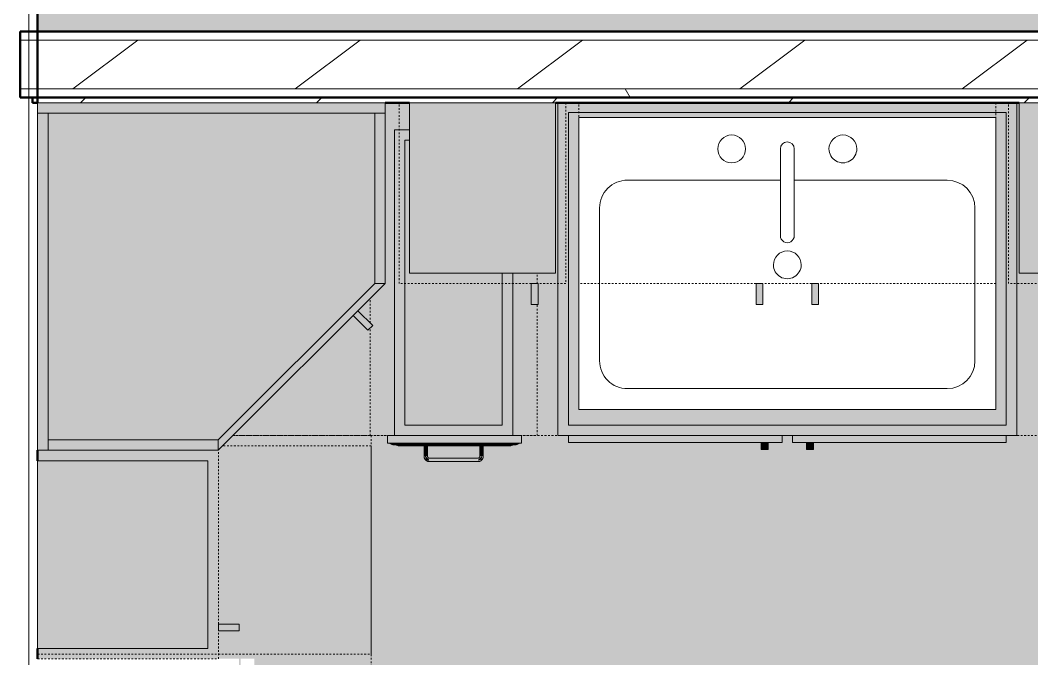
# Model space of a CAD drawing. Header units: inches. Extents: x -4218 to -1814, y 9706 to 12426.
# Drawn here: x -2914.6 to -2841.8, y 11406.9 to 11452.8 of the extents above; entities that cross this region are included whole.
import ezdxf

# ---------------------------------------------------------------- set-up
doc = ezdxf.new("R2010")
doc.units = ezdxf.units.IN
doc.header["$MEASUREMENT"] = 0
doc.linetypes.add('Dash', pattern=[0.25, 0.125, -0.125])
for name, color, linetype, lineweight in [('0-1', 7, 'Continuous', 5), ('0-2', 10, 'Continuous', 13), ('A-AREA-PATT-3', 7, 'Continuous', 9), ('A-WALL', 113, 'Continuous', 13), ('A-WALL-2', 250, 'Continuous', 50), ('A-WALL-3', 10, 'Continuous', 13), ('A-WALL-PATT-1', 7, 'Continuous', 9), ('A-WALL-PATT-2', 55, 'Continuous', 9), ('A-WALL-PATT-6', 111, 'Continuous', 9), ('I-WALL-3', 2, 'Continuous', 50), ('P-SANR-FIXT-2', 7, 'Continuous', 9), ('Q-CASE', 31, 'Continuous', 9), ('Q-CASE-1', 9, 'Continuous', 9), ('Q-CASE-3', 7, 'Continuous', 9), ('Q-CASE-4', 7, 'Dash', 9), ('Q-CASE-HDLN-1', 7, 'Dash', 9), ('Q-CASE-HDLN-2', 31, 'Continuous', 9)]:
    doc.layers.add(name, color=color, linetype=linetype, lineweight=lineweight)
pattern_1 = [(0, (0, 0), (30.72, 7.68), [1.267, -21.773, 1.267, -21.773, -122.88]), (0, (0, 0), (30.72, 7.68), [-46.08, 1.267, -44.813, 1.267, -21.773, -53.76]), (0, (0, 0), (30.72, 7.68), [-115.2, 1.267, -14.093, 1.267, -37.133]), (120, (11.52, 3.84), (-22.011075, 22.7643004), [1.267, -21.773, 1.267, -21.773, -122.88]), (120, (11.52, 3.84), (-22.011075, 22.7643004), [-46.08, 1.267, -44.813, 1.267, -21.773, -53.76]), (120, (11.52, 3.84), (-22.011075, 22.7643004), [-115.2, 1.267, -14.093, 1.267, -37.133]), (240, (15.36, 19.2), (-8.708925, -30.4443004), [1.267, -21.773, 1.267, -21.773, -122.88]), (240, (15.36, 19.2), (-8.708925, -30.4443004), [-46.08, 1.267, -44.813, 1.267, -21.773, -53.76]), (240, (15.36, 19.2), (-8.708925, -30.4443004), [-115.2, 1.267, -14.093, 1.267, -37.133])]

# ---------------------------------------------------------------- blocks, each defined once
blk = doc.blocks.new('OD_CW_Countertop - OD_CW_Countertop-2380480-FLOOR PLAN - 2ND FLOOR')
at = {"layer": 'Q-CASE-HDLN-1'}
blk.add_line((0.738, 0), (99.775, 0), dxfattribs=at)
blk = doc.blocks.new('Sink Kitchen-Single - 30_ x 21_-1372827-FLOOR PLAN - 2ND FLOOR')
at = {"layer": 'P-SANR-FIXT-2'}
for p, q in [((-14.382, 10.408), (15.618, 10.408)), ((-14.382, -10.592), (-14.382, 10.408)), ((15.618, 10.408), (15.618, -10.592)), ((-10.882, 8.908), (12.118, 8.908)), ((-12.882, -4.092), (-12.882, 6.908)), ((14.118, 6.908), (14.118, -4.092)), ((0.118, -8.342), (0.118, -2.092)), ((1.118, -8.342), (1.118, -2.092)), ((0.118, -6.092), (-10.882, -6.092)), ((12.118, -6.092), (1.118, -6.092)), ((15.618, -10.592), (-14.382, -10.592))]:
    blk.add_line(p, q, dxfattribs=at)
for centre, radius, start, end in [((-10.882, 6.908), 2, 90, 180), ((12.118, 6.908), 2, 360, 90), ((0.618, 0), 1, 360, 180), ((0.618, 0), 1, 180, 0), ((0.618, -2.092), 0.5, 360, 180), ((-10.882, -4.092), 2, 180, 270), ((12.118, -4.092), 2, 270, 0), ((-3.382, -8.342), 1, 360, 180), ((4.618, -8.342), 1, 0, 180), ((-3.382, -8.342), 1, 180, 0), ((0.618, -8.342), 0.5, 180, 0), ((4.618, -8.342), 1, 180, 0)]:
    blk.add_arc(centre, radius, start, end, dxfattribs=at)
blk = doc.blocks.new('OD_CW_Countertop - OD_CW_Countertop-2380507-FLOOR PLAN - 2ND FLOOR')
at = {"layer": 'Q-CASE-HDLN-1'}
for p, q in [((0.738, -9.938), (0.738, 0)), ((0.738, 0), (130.706, 0))]:
    blk.add_line(p, q, dxfattribs=at)
blk = doc.blocks.new('Base Cabinet-Single Door - 15_-2378251-FLOOR PLAN - 2ND FLOOR')
at = {"layer": 'Q-CASE-4'}
for p, q in [((-6.762, 24), (-6.762, 13.333)), ((8.238, 24), (-6.762, 24)), ((8.238, 0), (8.238, 24))]:
    blk.add_line(p, q, dxfattribs=at)
blk = doc.blocks.new('Base_Unit_4_drawer_12137 - 12_-V66-FLOOR PLAN - 2ND FLOOR')
at = {"layer": 'Q-CASE'}
for points in [[(-1.325, 25.5), (-1.383, 25.5), (-1.351, 24.75), (-1.142, 24.75), (-1.174, 25.5), (-1.295, 25.5)], [(-1.012, 25.812), (-1.286, 25.72), (-1.295, 25.5), (-1.23, 25.528), (-1.012, 25.75), (-1.012, 25.782)], [(1.13, 25.875), (-1.012, 25.838), (-0.98, 25.625), (2.488, 25.662), (2.488, 25.875), (2.138, 25.875)], [(2.488, 25.812), (2.516, 25.717), (2.738, 25.5), (2.8, 25.5), (2.738, 25.768), (2.648, 25.784)], [(2.8, 25.5), (2.617, 25.5), (2.649, 24.75), (2.858, 24.75), (2.826, 25.5)], [(2.738, 24.75), (-3.387, 24.75), (-3.567, 24.676), (-3.091, 24.671), (4.823, 24.703), (4.659, 24.75), (2.77, 24.75)], [(-3.512, 24.543), (-4.137, 24.543), (-4.137, 24), (5.488, 24), (5.488, 24.543), (-3.091, 24.543)], [(-3.512, 24.592), (-4.064, 24.551), (-3.842, 24.543), (5.377, 24.556), (5.271, 24.592), (-3.091, 24.592)], [(5.014, 24.671), (-3.842, 24.639), (-3.921, 24.592), (5.271, 24.592), (5.105, 24.665)], [(4.988, 24), (-3.512, 23.987), (-3.512, 12.313), (-2.762, 12.313), (-2.762, 23.25), (4.238, 23.25), (4.238, 2.75), (3.916, 2.719), (3.916, 2), (4.988, 2), (4.988, 23.25)], [(3.241, 23.25), (-2.762, 23.25), (-2.762, 12.313), (3.916, 12.313), (3.916, 2.75), (4.238, 2.75), (4.238, 23.25)]]:
    blk.add_hatch(color=256, dxfattribs=at).paths.add_polyline_path(points, flags=0)
at = {"layer": 'Q-CASE-HDLN-1'}
for p, q in [((6.738, 24), (-5.262, 24)), ((-5.262, 24), (-5.262, 14.562)), ((6.738, 24), (6.738, 16.255)), ((6.738, 15.896), (6.738, 14.134)), ((-5.262, 13.063), (-5.262, 12.313))]:
    blk.add_line(p, q, dxfattribs=at)
at = {"layer": 'Q-CASE-HDLN-2'}
for p, q in [((-1.387, 25.5), (-1.387, 24.75)), ((-1.387, 25.5), (-1.387, 24.75)), ((-1.387, 25.5), (-1.387, 24.75)), ((-1.387, 25.5), (-1.387, 24.75)), ((-1.137, 24.75), (-1.137, 25.5)), ((-1.137, 24.75), (-1.137, 25.5)), ((-1.137, 24.75), (-1.137, 25.5)), ((-1.137, 24.75), (-1.137, 25.5)), ((2.488, 25.875), (-1.012, 25.875)), ((-1.012, 25.625), (2.488, 25.625)), ((2.613, 25.5), (2.613, 24.75)), ((2.613, 25.5), (2.613, 24.75)), ((2.613, 25.5), (2.613, 24.75)), ((2.613, 25.5), (2.613, 24.75)), ((2.863, 24.75), (2.863, 25.5)), ((2.863, 24.75), (2.863, 25.5)), ((2.863, 24.75), (2.863, 25.5)), ((2.863, 24.75), (2.863, 25.5)), ((-3.387, 24.75), (-1.383, 24.75)), ((-1.387, 24.75), (-1.383, 24.75)), ((-1.137, 24.75), (-1.387, 24.75)), ((-1.142, 24.75), (-1.137, 24.75)), ((-1.142, 24.75), (2.617, 24.75)), ((2.863, 24.75), (2.613, 24.75)), ((2.613, 24.75), (2.617, 24.75)), ((2.858, 24.75), (2.863, 24.75)), ((2.858, 24.75), (4.738, 24.75)), ((5.488, 24.543), (-4.137, 24.543)), ((-4.137, 24.543), (-4.137, 24)), ((-3.921, 24.592), (5.271, 24.592)), ((5.037, 24.672), (-3.687, 24.672)), ((5.488, 24.543), (5.488, 24)), ((5.488, 24), (-4.137, 24)), ((-3.512, 24), (-3.512, 12.313)), ((4.988, 2), (4.988, 24)), ((-2.762, 12.313), (-2.762, 23.25)), ((-2.762, 23.25), (4.238, 23.25)), ((4.238, 23.25), (4.238, 2.75)), ((4.238, 2.75), (3.916, 2.75)), ((3.916, 2), (4.988, 2))]:
    blk.add_line(p, q, dxfattribs=at)
at = {"layer": 'Q-CASE-HDLN-2', "flags": 128}
for points in [[(-1.012, 25.875), (-1.027, 25.875), (-1.042, 25.874), (-1.057, 25.872), (-1.072, 25.87), (-1.087, 25.868), (-1.101, 25.864), (-1.116, 25.86), (-1.13, 25.856), (-1.144, 25.851), (-1.158, 25.845), (-1.172, 25.839), (-1.185, 25.833), (-1.199, 25.825), (-1.211, 25.818), (-1.224, 25.81), (-1.236, 25.801), (-1.248, 25.792), (-1.26, 25.782), (-1.271, 25.772), (-1.281, 25.761), (-1.292, 25.75), (-1.301, 25.739), (-1.311, 25.727), (-1.319, 25.715), (-1.328, 25.703), (-1.336, 25.69), (-1.343, 25.677), (-1.35, 25.663), (-1.356, 25.65), (-1.362, 25.636), (-1.367, 25.622), (-1.372, 25.608), (-1.376, 25.593), (-1.379, 25.578), (-1.382, 25.564), (-1.384, 25.549), (-1.386, 25.534), (-1.387, 25.519), (-1.387, 25.504), (-1.387, 25.5)], [(-1.292, 25.75), (-1.301, 25.739), (-1.311, 25.727), (-1.319, 25.715), (-1.328, 25.703), (-1.336, 25.69), (-1.343, 25.677), (-1.35, 25.663), (-1.356, 25.65), (-1.362, 25.636), (-1.367, 25.622), (-1.372, 25.608), (-1.376, 25.593), (-1.379, 25.578), (-1.382, 25.564), (-1.384, 25.549), (-1.386, 25.534), (-1.387, 25.519), (-1.387, 25.504), (-1.387, 25.5)], [(-1.292, 25.75), (-1.301, 25.739), (-1.311, 25.727), (-1.319, 25.715), (-1.328, 25.703), (-1.336, 25.69), (-1.343, 25.677), (-1.35, 25.663), (-1.356, 25.65), (-1.362, 25.636), (-1.367, 25.622), (-1.372, 25.608), (-1.376, 25.593), (-1.379, 25.578), (-1.382, 25.564), (-1.384, 25.549), (-1.386, 25.534), (-1.387, 25.519), (-1.387, 25.504), (-1.387, 25.5)], [(-1.292, 25.75), (-1.301, 25.739), (-1.311, 25.727), (-1.319, 25.715), (-1.328, 25.703), (-1.336, 25.69), (-1.343, 25.677), (-1.35, 25.663), (-1.356, 25.65), (-1.362, 25.636), (-1.367, 25.622), (-1.372, 25.608), (-1.376, 25.593), (-1.379, 25.578), (-1.382, 25.564), (-1.384, 25.549), (-1.386, 25.534), (-1.387, 25.519), (-1.387, 25.504), (-1.387, 25.5)], [(-1.012, 25.875), (-1.027, 25.875), (-1.042, 25.874), (-1.057, 25.872), (-1.072, 25.87), (-1.087, 25.868), (-1.101, 25.864), (-1.116, 25.86), (-1.13, 25.856), (-1.144, 25.851), (-1.158, 25.845), (-1.172, 25.839), (-1.185, 25.833), (-1.199, 25.825), (-1.211, 25.818), (-1.224, 25.81), (-1.236, 25.801), (-1.248, 25.792), (-1.26, 25.782), (-1.271, 25.772)], [(-1.012, 25.875), (-1.027, 25.875), (-1.042, 25.874), (-1.057, 25.872), (-1.072, 25.87), (-1.087, 25.868), (-1.101, 25.864), (-1.116, 25.86), (-1.13, 25.856), (-1.144, 25.851), (-1.158, 25.845), (-1.172, 25.839), (-1.185, 25.833), (-1.199, 25.825), (-1.211, 25.818), (-1.224, 25.81), (-1.236, 25.801), (-1.248, 25.792), (-1.26, 25.782), (-1.271, 25.772)], [(-1.012, 25.875), (-1.027, 25.875), (-1.042, 25.874), (-1.057, 25.872), (-1.072, 25.87), (-1.087, 25.868), (-1.101, 25.864), (-1.116, 25.86), (-1.13, 25.856), (-1.144, 25.851), (-1.158, 25.845), (-1.172, 25.839), (-1.185, 25.833), (-1.199, 25.825), (-1.211, 25.818), (-1.224, 25.81), (-1.236, 25.801), (-1.248, 25.792), (-1.26, 25.782), (-1.271, 25.772)], [(-1.137, 25.5), (-1.137, 25.505), (-1.137, 25.51), (-1.136, 25.515), (-1.136, 25.52), (-1.135, 25.525), (-1.134, 25.53), (-1.132, 25.535), (-1.131, 25.539), (-1.129, 25.544), (-1.127, 25.549), (-1.125, 25.553), (-1.123, 25.558), (-1.121, 25.562), (-1.118, 25.566), (-1.115, 25.571), (-1.113, 25.575), (-1.109, 25.579), (-1.106, 25.582), (-1.103, 25.586), (-1.099, 25.59), (-1.096, 25.593), (-1.092, 25.596), (-1.088, 25.599), (-1.084, 25.602), (-1.08, 25.605), (-1.076, 25.608), (-1.071, 25.61), (-1.067, 25.613), (-1.062, 25.615), (-1.058, 25.617), (-1.053, 25.618), (-1.048, 25.62), (-1.043, 25.621), (-1.038, 25.622), (-1.034, 25.623), (-1.029, 25.624), (-1.024, 25.624), (-1.019, 25.625), (-1.014, 25.625)], [(-1.137, 25.5), (-1.137, 25.505), (-1.137, 25.51), (-1.136, 25.515), (-1.136, 25.52), (-1.135, 25.525), (-1.134, 25.53), (-1.132, 25.535), (-1.131, 25.539), (-1.129, 25.544), (-1.127, 25.549), (-1.125, 25.553), (-1.123, 25.558), (-1.121, 25.562), (-1.118, 25.566), (-1.115, 25.571), (-1.113, 25.575), (-1.109, 25.579), (-1.106, 25.582), (-1.103, 25.586), (-1.099, 25.59), (-1.096, 25.593), (-1.092, 25.596), (-1.088, 25.599), (-1.084, 25.602), (-1.08, 25.605), (-1.076, 25.608), (-1.071, 25.61), (-1.067, 25.613), (-1.062, 25.615), (-1.058, 25.617), (-1.053, 25.618), (-1.048, 25.62), (-1.043, 25.621), (-1.038, 25.622), (-1.034, 25.623), (-1.029, 25.624), (-1.024, 25.624), (-1.019, 25.625), (-1.014, 25.625)], [(-1.137, 25.5), (-1.137, 25.505), (-1.137, 25.51), (-1.136, 25.515), (-1.136, 25.52), (-1.135, 25.525), (-1.134, 25.53), (-1.132, 25.535), (-1.131, 25.539), (-1.129, 25.544), (-1.127, 25.549), (-1.125, 25.553), (-1.123, 25.558), (-1.121, 25.562), (-1.118, 25.566), (-1.115, 25.571), (-1.113, 25.575), (-1.109, 25.579), (-1.106, 25.582), (-1.103, 25.586), (-1.099, 25.59), (-1.096, 25.593), (-1.092, 25.596), (-1.088, 25.599), (-1.084, 25.602), (-1.08, 25.605), (-1.076, 25.608), (-1.071, 25.61), (-1.067, 25.613), (-1.062, 25.615), (-1.058, 25.617), (-1.053, 25.618), (-1.048, 25.62), (-1.043, 25.621), (-1.038, 25.622), (-1.034, 25.623), (-1.029, 25.624), (-1.024, 25.624), (-1.019, 25.625), (-1.014, 25.625)], [(-1.137, 25.5), (-1.137, 25.505), (-1.137, 25.51), (-1.136, 25.515), (-1.136, 25.52), (-1.135, 25.525), (-1.134, 25.53), (-1.132, 25.535), (-1.131, 25.539), (-1.129, 25.544), (-1.127, 25.549), (-1.125, 25.553), (-1.123, 25.558), (-1.121, 25.562), (-1.118, 25.566), (-1.115, 25.571), (-1.113, 25.575), (-1.109, 25.579), (-1.106, 25.582), (-1.103, 25.586), (-1.099, 25.59), (-1.096, 25.593), (-1.092, 25.596), (-1.088, 25.599), (-1.084, 25.602), (-1.08, 25.605), (-1.076, 25.608), (-1.071, 25.61), (-1.067, 25.613), (-1.062, 25.615), (-1.058, 25.617), (-1.053, 25.618), (-1.048, 25.62), (-1.043, 25.621), (-1.038, 25.622), (-1.034, 25.623), (-1.029, 25.624), (-1.024, 25.624), (-1.019, 25.625), (-1.014, 25.625), (-1.012, 25.625)], [(2.738, 25.779), (2.727, 25.789), (2.715, 25.798), (2.703, 25.807), (2.69, 25.816), (2.678, 25.823), (2.664, 25.831), (2.651, 25.838), (2.637, 25.844), (2.624, 25.85), (2.61, 25.855), (2.595, 25.859), (2.581, 25.863), (2.566, 25.867), (2.551, 25.87), (2.537, 25.872), (2.522, 25.873), (2.507, 25.875), (2.492, 25.875), (2.488, 25.875)], [(2.738, 25.779), (2.727, 25.789), (2.715, 25.798), (2.703, 25.807), (2.69, 25.816), (2.678, 25.823), (2.664, 25.831), (2.651, 25.838), (2.637, 25.844), (2.624, 25.85), (2.61, 25.855), (2.595, 25.859), (2.581, 25.863), (2.566, 25.867), (2.551, 25.87), (2.537, 25.872), (2.522, 25.873), (2.507, 25.875), (2.492, 25.875), (2.488, 25.875)], [(2.738, 25.779), (2.727, 25.789), (2.715, 25.798), (2.703, 25.807), (2.69, 25.816), (2.678, 25.823), (2.664, 25.831), (2.651, 25.838), (2.637, 25.844), (2.624, 25.85), (2.61, 25.855), (2.595, 25.859), (2.581, 25.863), (2.566, 25.867), (2.551, 25.87), (2.537, 25.872), (2.522, 25.873), (2.507, 25.875), (2.492, 25.875), (2.488, 25.875)], [(2.863, 25.5), (2.862, 25.515), (2.862, 25.53), (2.86, 25.545), (2.858, 25.56), (2.855, 25.575), (2.852, 25.589), (2.848, 25.604), (2.844, 25.618), (2.839, 25.632), (2.833, 25.646), (2.827, 25.66), (2.82, 25.673), (2.813, 25.686), (2.805, 25.699), (2.797, 25.712), (2.788, 25.724), (2.779, 25.736), (2.77, 25.747), (2.76, 25.758), (2.749, 25.769), (2.738, 25.779), (2.727, 25.789), (2.715, 25.798), (2.703, 25.807), (2.69, 25.816), (2.678, 25.823), (2.664, 25.831), (2.651, 25.838), (2.637, 25.844), (2.624, 25.85), (2.61, 25.855), (2.595, 25.859), (2.581, 25.863), (2.566, 25.867), (2.551, 25.87), (2.537, 25.872), (2.522, 25.873), (2.507, 25.875), (2.492, 25.875), (2.488, 25.875)], [(2.488, 25.625), (2.493, 25.625), (2.498, 25.625), (2.503, 25.624), (2.508, 25.623), (2.513, 25.623), (2.517, 25.621), (2.522, 25.62), (2.527, 25.619), (2.532, 25.617), (2.536, 25.615), (2.541, 25.613), (2.545, 25.611), (2.55, 25.608), (2.554, 25.606), (2.558, 25.603), (2.562, 25.6), (2.566, 25.597), (2.57, 25.594), (2.574, 25.591), (2.577, 25.587), (2.581, 25.583), (2.584, 25.58), (2.587, 25.576), (2.59, 25.572), (2.593, 25.568), (2.596, 25.563), (2.598, 25.559), (2.6, 25.554), (2.602, 25.55), (2.604, 25.545), (2.606, 25.541), (2.607, 25.536), (2.609, 25.531), (2.61, 25.526), (2.611, 25.521), (2.612, 25.516), (2.612, 25.511), (2.613, 25.506), (2.613, 25.501), (2.613, 25.5)], [(2.488, 25.625), (2.493, 25.625), (2.498, 25.625), (2.503, 25.624), (2.508, 25.623), (2.513, 25.623), (2.517, 25.621), (2.522, 25.62), (2.527, 25.619), (2.532, 25.617), (2.536, 25.615), (2.541, 25.613), (2.545, 25.611), (2.55, 25.608), (2.554, 25.606), (2.558, 25.603), (2.562, 25.6), (2.566, 25.597), (2.57, 25.594), (2.574, 25.591), (2.577, 25.587), (2.581, 25.583), (2.584, 25.58), (2.587, 25.576), (2.59, 25.572), (2.593, 25.568), (2.596, 25.563), (2.598, 25.559), (2.6, 25.554), (2.602, 25.55), (2.604, 25.545), (2.606, 25.541), (2.607, 25.536), (2.609, 25.531), (2.61, 25.526), (2.611, 25.521), (2.612, 25.516), (2.612, 25.511), (2.613, 25.506), (2.613, 25.501), (2.613, 25.5)], [(2.488, 25.625), (2.493, 25.625), (2.498, 25.625), (2.503, 25.624), (2.508, 25.623), (2.513, 25.623), (2.517, 25.621), (2.522, 25.62), (2.527, 25.619), (2.532, 25.617), (2.536, 25.615), (2.541, 25.613), (2.545, 25.611), (2.55, 25.608), (2.554, 25.606), (2.558, 25.603), (2.562, 25.6), (2.566, 25.597), (2.57, 25.594), (2.574, 25.591), (2.577, 25.587), (2.581, 25.583), (2.584, 25.58), (2.587, 25.576), (2.59, 25.572), (2.593, 25.568), (2.596, 25.563), (2.598, 25.559), (2.6, 25.554), (2.602, 25.55), (2.604, 25.545), (2.606, 25.541), (2.607, 25.536), (2.609, 25.531), (2.61, 25.526), (2.611, 25.521), (2.612, 25.516), (2.612, 25.511), (2.613, 25.506), (2.613, 25.501), (2.613, 25.5)], [(2.488, 25.625), (2.493, 25.625), (2.498, 25.625), (2.503, 25.624), (2.508, 25.623), (2.513, 25.623), (2.517, 25.621), (2.522, 25.62), (2.527, 25.619), (2.532, 25.617), (2.536, 25.615), (2.541, 25.613), (2.545, 25.611), (2.55, 25.608), (2.554, 25.606), (2.558, 25.603), (2.562, 25.6), (2.566, 25.597), (2.57, 25.594), (2.574, 25.591), (2.577, 25.587), (2.581, 25.583), (2.584, 25.58), (2.587, 25.576), (2.59, 25.572), (2.593, 25.568), (2.596, 25.563), (2.598, 25.559), (2.6, 25.554), (2.602, 25.55), (2.604, 25.545), (2.606, 25.541), (2.607, 25.536), (2.609, 25.531), (2.61, 25.526), (2.611, 25.521), (2.612, 25.516), (2.612, 25.511), (2.613, 25.506), (2.613, 25.501), (2.613, 25.5)], [(2.863, 25.5), (2.862, 25.515), (2.862, 25.53), (2.86, 25.545), (2.858, 25.56), (2.855, 25.575), (2.852, 25.589), (2.848, 25.604), (2.844, 25.618), (2.839, 25.632), (2.833, 25.646), (2.827, 25.66), (2.82, 25.673), (2.813, 25.686), (2.805, 25.699), (2.797, 25.712), (2.788, 25.724), (2.779, 25.736), (2.77, 25.747), (2.76, 25.758)], [(2.863, 25.5), (2.862, 25.515), (2.862, 25.53), (2.86, 25.545), (2.858, 25.56), (2.855, 25.575), (2.852, 25.589), (2.848, 25.604), (2.844, 25.618), (2.839, 25.632), (2.833, 25.646), (2.827, 25.66), (2.82, 25.673), (2.813, 25.686), (2.805, 25.699), (2.797, 25.712), (2.788, 25.724), (2.779, 25.736), (2.77, 25.747), (2.76, 25.758)], [(2.863, 25.5), (2.862, 25.515), (2.862, 25.53), (2.86, 25.545), (2.858, 25.56), (2.855, 25.575), (2.852, 25.589), (2.848, 25.604), (2.844, 25.618), (2.839, 25.632), (2.833, 25.646), (2.827, 25.66), (2.82, 25.673), (2.813, 25.686), (2.805, 25.699), (2.797, 25.712), (2.788, 25.724), (2.779, 25.736), (2.77, 25.747), (2.76, 25.758)]]:
    blk.add_lwpolyline(points, dxfattribs=at)
at = {"layer": 'Q-CASE-HDLN-2'}
for points in [[(-3.567, 24.676), (-3.535, 24.682), (-3.471, 24.7), (-3.414, 24.731), (-3.387, 24.75)], [(4.738, 24.75), (4.764, 24.731), (4.822, 24.7), (4.885, 24.682), (4.917, 24.676)], [(-4.137, 24.543), (-4.099, 24.543), (-4.025, 24.551), (-3.955, 24.576), (-3.921, 24.592)], [(-3.921, 24.592), (-3.896, 24.611), (-3.844, 24.642), (-3.755, 24.669), (-3.695, 24.673), (-3.664, 24.671)], [(-3.664, 24.671), (-3.694, 24.673), (-3.725, 24.671), (-3.755, 24.665)], [(-3.755, 24.665), (-3.725, 24.671), (-3.695, 24.673), (-3.664, 24.671)], [(-3.664, 24.671), (-3.694, 24.673), (-3.725, 24.671), (-3.755, 24.665)], [(-3.755, 24.665), (-3.725, 24.671), (-3.695, 24.673), (-3.664, 24.671)], [(-3.664, 24.671), (-3.694, 24.673), (-3.725, 24.671), (-3.755, 24.665)], [(5.014, 24.671), (5.045, 24.673), (5.076, 24.671), (5.105, 24.665)], [(5.014, 24.671), (5.045, 24.673), (5.075, 24.671), (5.105, 24.665)], [(5.014, 24.671), (5.045, 24.673), (5.076, 24.671), (5.105, 24.665)], [(5.014, 24.671), (5.045, 24.673), (5.075, 24.671), (5.105, 24.665)], [(5.014, 24.671), (5.045, 24.673), (5.076, 24.671), (5.105, 24.665)], [(5.014, 24.671), (5.045, 24.673), (5.106, 24.669), (5.194, 24.642), (5.247, 24.611), (5.271, 24.592)], [(5.271, 24.592), (5.305, 24.576), (5.376, 24.551), (5.45, 24.543), (5.488, 24.543)]]:
    blk.add_open_spline(points, degree=3, dxfattribs=at)
blk = doc.blocks.new('Vanity Cabinet-Double Door - 33_-V67-FLOOR PLAN - 2ND FLOOR')
at = {"layer": 'Q-CASE-1'}
for points in [[(-0.637, 25), (-1.137, 25), (-1.137, 24.5), (-0.637, 24.5)], [(2.613, 25), (2.113, 25), (2.113, 24.5), (2.613, 24.5)], [(-10.748, 24.5), (-15.012, 24.5), (-15.012, 24), (0.363, 24), (0.363, 24.5), (-2.306, 24.5)], [(16.488, 24.5), (1.113, 24.5), (1.113, 24), (16.488, 24)], [(-15.012, 24), (-15.762, 24), (-15.012, 23.25), (16.488, 23.25), (17.238, 24), (-10.748, 24)], [(-15.762, 24), (-15.762, 0.063), (-15.7, 0.063), (-15.012, 0.75), (-15.012, 23.25), (-15.5, 23.738)], [(17.238, 24), (16.488, 23.25), (16.488, 0.75), (17.175, 0.063), (17.238, 0.063), (17.238, 23.25)], [(-15.012, 0.75), (-15.7, 0.063), (17.175, 0.063), (16.488, 0.75), (-2.306, 0.75)]]:
    blk.add_hatch(color=256, dxfattribs=at).paths.add_polyline_path(points, flags=0)
h = blk.add_hatch(color=256, dxfattribs=at)
h.paths.add_polyline_path([(-2.306, 23.25), (-15.012, 23.25), (-15.012, 0.75), (16.488, 0.75), (16.488, 23.25), (14.578, 23.25)], flags=0)
h.paths.add_polyline_path([(15.738, 22.125), (15.738, 1.125), (-14.262, 1.125), (-14.262, 22.125), (15.363, 22.125)], flags=0)
at = {"layer": 'Q-CASE-3'}
for p, q in [((-1.137, 25), (-0.637, 25)), ((-1.137, 24.5), (-1.137, 25)), ((-0.637, 25), (-0.637, 24.5)), ((2.113, 25), (2.613, 25)), ((2.113, 24.5), (2.113, 25)), ((2.613, 25), (2.613, 24.5)), ((-15.012, 24.5), (0.363, 24.5)), ((-15.012, 24.5), (-15.012, 24)), ((0.363, 24), (0.363, 24.5)), ((1.113, 24.5), (16.488, 24.5)), ((1.113, 24.5), (1.113, 24)), ((16.488, 24), (16.488, 24.5)), ((-15.762, 24), (-15.762, 0.063)), ((17.238, 24), (-15.762, 24)), ((17.238, 24), (-15.762, 24)), ((-15.762, 24), (-15.762, 0.063)), ((17.238, 0.063), (17.238, 24)), ((17.238, 0.063), (17.238, 24)), ((16.488, 23.25), (-15.012, 23.25)), ((-15.012, 23.25), (-15.012, 0.75)), ((16.488, 0.75), (16.488, 23.25)), ((-15.012, 0.75), (16.488, 0.75))]:
    blk.add_line(p, q, dxfattribs=at)
blk = doc.blocks.new('308 - 308-2356161-FLOOR PLAN - 2ND FLOOR')
at = {"layer": 'Q-CASE'}
blk.add_hatch(color=256, dxfattribs=at).paths.add_polyline_path([(0, 25.188), (-12, 13.188), (-11.25, 13.188), (0, 24.438)], flags=0)
at = {"layer": 'Q-CASE-1'}
for points in [[(0.75, 25.188), (0, 25.188), (0, 24.438), (12.25, 24.438), (12.25, 25.188)], [(12.25, 25.188), (12.25, 0.937), (13, 0.937), (13, 25.188)], [(0, 24.438), (-11.25, 13.188), (-11.25, 0.937), (12.25, 0.937), (12.25, 24.438)], [(-10.762, 16.546), (-11.107, 16.2), (-10.047, 15.14), (-9.702, 15.486), (-10.204, 15.988)], [(-11.25, 13.188), (-12, 13.188), (-12, 0.937), (-11.25, 0.937), (-11.25, 11.545)], [(0, 0.937), (-12, 0.937), (-12, 0.187), (13, 0.187), (13, 0.937), (12.25, 0.937)]]:
    blk.add_hatch(color=256, dxfattribs=at).paths.add_polyline_path(points, flags=0)
at = {"layer": 'Q-CASE'}
for p, q in [((0, 25.188), (-12, 13.188)), ((0, 24.438), (0, 25.188)), ((-11.25, 13.188), (0, 24.438)), ((-12, 13.188), (-11.25, 13.188))]:
    blk.add_line(p, q, dxfattribs=at)
at = {"layer": 'Q-CASE-3'}
for p, q in [((0, 25.188), (0, 24.438)), ((12.25, 25.188), (0, 25.188)), ((12.25, 24.438), (12.25, 25.188)), ((13, 25.188), (12.25, 25.188)), ((12.25, 25.188), (12.25, 0.937)), ((13, 0.937), (13, 25.188)), ((0, 24.438), (-11.25, 13.188)), ((12.25, 24.438), (0, 24.438)), ((0, 24.438), (12.25, 24.438)), ((12.25, 0.937), (12.25, 24.438)), ((-10.762, 16.546), (-11.107, 16.2)), ((-11.107, 16.2), (-10.047, 15.14)), ((-9.702, 15.486), (-10.762, 16.546)), ((-12, 13.188), (-12, 0.937)), ((-11.25, 13.188), (-12, 13.188)), ((-11.25, 13.188), (-11.25, 0.937)), ((-11.25, 0.937), (-11.25, 13.188)), ((-12, 0.937), (-11.25, 0.937)), ((13, 0.937), (-12, 0.937)), ((-12, 0.937), (-12, 0.187)), ((-11.25, 0.937), (12.25, 0.937)), ((12.25, 0.937), (13, 0.937)), ((13, 0.187), (13, 0.937)), ((-12, 0.187), (13, 0.187))]:
    blk.add_line(p, q, dxfattribs=at)
blk = doc.blocks.new('300 Series Wall Hung Cabinet_302 - 18_ X 30_-2350673-FLOOR PLAN - 2ND FLOOR')
at = {"layer": 'Q-CASE-1'}
for points in [[(-2.25, 14.687), (-2.25, 13.188), (-1.762, 13.192), (-1.762, 14.687)], [(1.75, 14.676), (1.75, 13.188), (2.238, 13.188), (2.238, 14.687), (1.75, 14.687)]]:
    blk.add_hatch(color=256, dxfattribs=at).paths.add_polyline_path(points, flags=0)
at = {"layer": 'Q-CASE-3'}
for p, q in [((-1.762, 14.687), (-2.25, 14.687)), ((-2.25, 14.687), (-2.25, 13.188)), ((-1.762, 13.188), (-1.762, 14.687)), ((2.238, 14.687), (1.75, 14.687)), ((1.75, 14.687), (1.75, 13.188)), ((2.238, 13.188), (2.238, 14.687)), ((-1.762, 13.188), (-2.25, 13.188)), ((2.238, 13.188), (1.75, 13.188))]:
    blk.add_line(p, q, dxfattribs=at)
at = {"layer": 'Q-CASE-4'}
for p, q in [((-15, 0.187), (-15, 13.188)), ((-15, 13.188), (15, 13.188)), ((15, 13.188), (15, 0.187)), ((15, 0.187), (-15, 0.187))]:
    blk.add_line(p, q, dxfattribs=at)
blk = doc.blocks.new('300 Series Wall Hung Cabinet_301 - 21_-2351003-FLOOR PLAN - 2ND FLOOR')
at = {"layer": 'Q-CASE-1'}
for points in [[(-8.5, 13.188), (-8.012, 13.188), (-8.012, 14.687), (-8.5, 14.687)], [(-9.75, 0.187), (9.75, 0.187), (9.75, 12.438), (-9.75, 12.438), (-9.75, 8.386)]]:
    blk.add_hatch(color=256, dxfattribs=at).paths.add_polyline_path(points, flags=0)
at = {"layer": 'Q-CASE-3'}
for p, q in [((-8.012, 14.687), (-8.5, 14.687)), ((-8.5, 14.687), (-8.5, 13.188)), ((-8.012, 13.188), (-8.012, 14.687)), ((-8.012, 13.188), (-8.5, 13.188)), ((9.75, 12.438), (-9.75, 12.438)), ((-9.75, 12.438), (-9.75, 0.187)), ((9.75, 0.187), (9.75, 12.438)), ((-9.75, 0.187), (9.75, 0.187))]:
    blk.add_line(p, q, dxfattribs=at)
at = {"layer": 'Q-CASE-4'}
for p, q in [((-10.5, 0.187), (-10.5, 13.188)), ((-10.5, 13.188), (10.5, 13.188)), ((10.5, 13.188), (10.5, 0.187)), ((10.5, 0.187), (-10.5, 0.187))]:
    blk.add_line(p, q, dxfattribs=at)
blk = doc.blocks.new('300 Series Wall Hung Cabinet_301 - 12_-2218017-FLOOR PLAN - 2ND FLOOR')
at = {"layer": 'Q-CASE-1'}
for points in [[(-4, 13.188), (-3.512, 13.188), (-3.512, 14.687), (-4, 14.687)], [(-5.25, 0.187), (5.25, 0.187), (5.25, 12.438), (-5.25, 12.438), (-5.25, 0.563)]]:
    blk.add_hatch(color=256, dxfattribs=at).paths.add_polyline_path(points, flags=0)
at = {"layer": 'Q-CASE-3'}
for p, q in [((-3.512, 14.687), (-4, 14.687)), ((-4, 14.687), (-4, 13.188)), ((-3.512, 13.188), (-3.512, 14.687)), ((-3.512, 13.188), (-4, 13.188)), ((5.25, 12.438), (-5.25, 12.438)), ((-5.25, 12.438), (-5.25, 0.187)), ((5.25, 0.187), (5.25, 12.438)), ((-5.25, 0.187), (5.25, 0.187))]:
    blk.add_line(p, q, dxfattribs=at)
at = {"layer": 'Q-CASE-4'}
for p, q in [((-6, 0.187), (-6, 13.188)), ((-6, 13.188), (6, 13.188)), ((6, 13.188), (6, 0.187)), ((6, 0.187), (-6, 0.187))]:
    blk.add_line(p, q, dxfattribs=at)
blk = doc.blocks.new('300 Series Wall Hung Cabinet_301 - 15_-2216209-FLOOR PLAN - 2ND FLOOR')
at = {"layer": 'Q-CASE-1'}
for points in [[(-6.75, -0.188), (-6.75, -12.438), (6.75, -12.438), (6.75, -0.188)], [(-5.5, -13.188), (-5.5, -14.687), (-5.012, -14.687), (-5.012, -13.188)]]:
    blk.add_hatch(color=256, dxfattribs=at).paths.add_polyline_path(points, flags=0)
at = {"layer": 'Q-CASE-3'}
for p, q in [((6.75, -0.188), (-6.75, -0.188)), ((-6.75, -0.188), (-6.75, -12.438)), ((6.75, -12.438), (6.75, -0.188)), ((-6.75, -12.438), (6.75, -12.438)), ((-5.5, -13.188), (-5.012, -13.188)), ((-5.5, -13.188), (-5.5, -14.687)), ((-5.012, -14.687), (-5.012, -13.188)), ((-5.5, -14.687), (-5.012, -14.687))]:
    blk.add_line(p, q, dxfattribs=at)
at = {"layer": 'Q-CASE-4'}
for p, q in [((7.5, -0.188), (-7.5, -0.188)), ((-7.5, -0.188), (-7.5, -13.188)), ((7.5, -13.188), (7.5, -0.188)), ((-7.5, -13.188), (7.5, -13.188))]:
    blk.add_line(p, q, dxfattribs=at)
blk = doc.blocks.new('CTR - 1st Phase - Unit Layouts_rvt-1-FLOOR PLAN - 2ND FLOOR')
at = {"layer": 'A-WALL-PATT-1'}
h = blk.add_hatch(dxfattribs=at)
h.set_pattern_fill('FP_1', color=256, style=0, pattern_type=2)
h.set_pattern_definition(pattern_1)
h.paths.add_polyline_path([(-2764.474, 11447.238), (-2764.474, 11447.863), (-2913.324, 11447.863), (-2913.324, 11447.238), (-2788.818, 11447.238)], flags=0)
h = blk.add_hatch(dxfattribs=at)
h.set_pattern_fill('FP_3', color=256, style=0, pattern_type=2)
h.set_pattern_definition([(45, (0, 0), (-8.485281, 8.485281), [])])
h.paths.add_polyline_path([(-2821.724, 11446.863), (-2800.224, 11446.863), (-2800.224, 11447.238), (-2913.324, 11447.238), (-2913.324, 11446.863), (-2823.224, 11446.863)], flags=0)
at = {"layer": 'A-WALL-PATT-2'}
h = blk.add_hatch(dxfattribs=at)
h.set_pattern_fill('FP_2', color=256, style=0, pattern_type=2)
h.set_pattern_definition([(216.87, (6.397, 15.994), (47.9809429, 31.9870857), [7.997, -71.971]), (206.565, (15.994, 11.196), (-15.993714, -15.9941327), [17.881, -17.881]), (198.435, (15.994, 3.199), (-31.9867405, -15.9938803), [10.115, -40.461])])
h.paths.add_polyline_path([(-2764.474, 11447.863), (-2763.849, 11447.863), (-2763.849, 11451.363), (-2914.574, 11451.363), (-2914.574, 11447.863), (-2788.818, 11447.863)], flags=0)
at = {"layer": 'A-WALL-2'}
for p, q in [((-2793.247, 11451.988), (-2914.574, 11451.988)), ((-2914.574, 11451.988), (-2914.574, 11447.238)), ((-2914.574, 11447.238), (-2764.474, 11447.238)), ((-2800.224, 11447.238), (-2913.699, 11447.238)), ((-2913.699, 11447.238), (-2913.699, 11446.863)), ((-2913.699, 11446.863), (-2913.324, 11446.863)), ((-2888.324, 11446.863), (-2886.574, 11446.863)), ((-2876.074, 11446.863), (-2842.724, 11446.863))]:
    blk.add_line(p, q, dxfattribs=at)
at = {"layer": 'A-WALL-3'}
for p, q in [((-2792.622, 11451.363), (-2914.574, 11451.363)), ((-2764.474, 11447.863), (-2914.574, 11447.863))]:
    blk.add_line(p, q, dxfattribs=at)
at = {"layer": '0-2'}
for name, p, rotation in [('308 - 308-2356161-FLOOR PLAN - 2ND FLOOR', (-2900.324, 11447.05), 180), ('OD_CW_Countertop - OD_CW_Countertop-2380480-FLOOR PLAN - 2ND FLOOR', (-2799.486, 11422.925), 180), ('300 Series Wall Hung Cabinet_301 - 12_-2218017-FLOOR PLAN - 2ND FLOOR', (-2881.324, 11447.05), 180), ('Vanity Cabinet-Double Door - 33_-V67-FLOOR PLAN - 2ND FLOOR', (-2858.658, 11446.925), 180), ('300 Series Wall Hung Cabinet_302 - 18_ X 30_-2350673-FLOOR PLAN - 2ND FLOOR', (-2859.396, 11447.05), 180), ('300 Series Wall Hung Cabinet_301 - 21_-2351003-FLOOR PLAN - 2ND FLOOR', (-2832.974, 11447.05), 180), ('Sink Kitchen-Single - 30_ x 21_-1372827-FLOOR PLAN - 2ND FLOOR', (-2858.778, 11435.208), 180), ('Base_Unit_4_drawer_12137 - 12_-V66-FLOOR PLAN - 2ND FLOOR', (-2882.658, 11446.925), 180), ('OD_CW_Countertop - OD_CW_Countertop-2380507-FLOOR PLAN - 2ND FLOOR', (-2889.324, 11423.663), 269.9999999999629), ('Base Cabinet-Single Door - 15_-2378251-FLOOR PLAN - 2ND FLOOR', (-2913.324, 11415.433), 270.0000000000519), ('300 Series Wall Hung Cabinet_301 - 15_-2216209-FLOOR PLAN - 2ND FLOOR', (-2913.511, 11414.363), 90.00000000000608)]:
    blk.add_blockref(name, p, dxfattribs=dict(at, rotation=rotation))

msp = doc.modelspace()

# ---------------------------------------------------------------- hatches: boundary and pattern name
at = {"layer": 'A-AREA-PATT-3'}
h = msp.add_hatch(color=256, dxfattribs=at)
h.paths.add_polyline_path([(-2720.72374, 11621.9894), (-2720.72374, 11585.9894), (-2722.47374, 11585.9894), (-2722.47374, 11621.9894), (-2721.28328, 11621.9894)], flags=0)
h.paths.add_polyline_path([(-2719.36124, 11256.2644), (-2717.72374, 11256.2644), (-2717.72374, 11284.38658), (-2721.95196, 11284.38658), (-2721.95196, 11289.13658), (-2717.72374, 11289.13658), (-2717.72374, 11621.9894), (-2720.72374, 11621.9894), (-2720.72374, 11623.9269), (-2721.34874, 11623.9269), (-2721.34874, 11625.9894), (-2756.09874, 11625.9894), (-2756.09874, 11623.9269), (-2756.72374, 11623.9269), (-2756.72374, 11621.9894), (-2781.97374, 11621.9894), (-2781.97374, 11571.98769), (-2793.24687, 11571.98769), (-2793.24687, 11576.73769), (-2786.72374, 11576.73769), (-2786.72374, 11639.9894), (-2845.87642, 11639.9894), (-2845.87642, 11632.27235), (-2846.00339, 11631.30794), (-2846.37564, 11630.40924), (-2846.96781, 11629.63752), (-2847.73953, 11629.04535), (-2848.63823, 11628.6731), (-2849.67895, 11628.54613), (-2850.99098, 11628.54613), (-2850.64327, 11625.52235), (-2849.45151, 11624.52235), (-2848.88475, 11623.52235), (-2848.6168, 11622.52235), (-2848.4398, 11621.51855), (-2848.35264, 11620.52235), (-2848.52696, 11618.52996), (-2849.06489, 11616.52235), (-2849.79283, 11614.52235), (-2850.72545, 11612.52235), (-2852.11288, 11610.52235), (-2853.11288, 11609.52235), (-2853.97891, 11609.02235), (-2855.35264, 11608.52235), (-2856.35264, 11608.52235), (-2857.72638, 11609.02235), (-2858.59241, 11609.52235), (-2859.59241, 11610.52235), (-2860.97984, 11612.52235), (-2861.91246, 11614.52235), (-2862.6404, 11616.52235), (-2863.17833, 11618.52996), (-2863.35264, 11620.52235), (-2863.17833, 11622.01283), (-2863.08849, 11622.52235), (-2862.82054, 11623.52235), (-2862.25378, 11624.52235), (-2861.06202, 11625.52235), (-2860.71431, 11628.54613), (-2862.10264, 11628.54613), (-2863.06706, 11628.6731), (-2863.96576, 11629.04535), (-2864.73748, 11629.63752), (-2865.32965, 11630.40924), (-2865.7019, 11631.30794), (-2865.82887, 11632.38979), (-2865.82887, 11639.9894), (-2913.32374, 11639.9894), (-2913.32374, 11617.48769), (-2877.32374, 11617.48769), (-2877.32374, 11612.73769), (-2913.32374, 11612.73769), (-2913.32374, 11576.73769), (-2827.24687, 11576.73769), (-2827.24687, 11575.86269), (-2863.24687, 11575.86269), (-2863.24687, 11572.86269), (-2827.24687, 11572.86269), (-2827.24687, 11571.98769), (-2913.32374, 11571.98769), (-2913.32374, 11451.98769), (-2793.24687, 11451.98769), (-2793.24687, 11459.97665), (-2793.99687, 11459.97665), (-2793.99687, 11462.47665), (-2793.24687, 11462.47665), (-2793.24687, 11462.72665), (-2791.87187, 11462.72665), (-2791.87187, 11491.72665), (-2793.24687, 11491.72665), (-2793.24687, 11522.97665), (-2793.99687, 11522.97665), (-2793.99687, 11525.47665), (-2793.24687, 11525.47665), (-2793.24687, 11532.88583), (-2786.72374, 11532.88583), (-2786.72374, 11535.98769), (-2781.97374, 11535.98769), (-2781.97374, 11532.88583), (-2759.72374, 11532.88583), (-2759.72374, 11425.22665), (-2764.47374, 11425.22665), (-2764.47374, 11414.92519), (-2800.22374, 11414.92519), (-2800.22374, 11444.92519), (-2764.47374, 11444.92519), (-2764.47374, 11447.23769), (-2800.22374, 11447.23769), (-2800.22374, 11446.86269), (-2802.22374, 11446.86269), (-2802.22374, 11434.61269), (-2816.89573, 11434.61269), (-2816.89573, 11420.18454), (-2817.09259, 11419.98769), (-2817.98868, 11419.98769), (-2817.98868, 11419.73769), (-2821.71978, 11419.73769), (-2821.75331, 11419.48769), (-2823.68828, 11419.48769), (-2823.68828, 11419.73769), (-2833.04577, 11419.73769), (-2833.04577, 11419.48769), (-2833.63632, 11419.48769), (-2833.63632, 11419.73769), (-2834.22687, 11419.73769), (-2834.22687, 11419.48769), (-2834.81742, 11419.48769), (-2834.81742, 11419.73769), (-2835.40797, 11419.73769), (-2835.40797, 11419.48769), (-2835.99853, 11419.48769), (-2835.99853, 11419.73769), (-2836.58908, 11419.73769), (-2836.58908, 11419.48769), (-2837.17963, 11419.48769), (-2837.17963, 11419.73769), (-2839.8028, 11419.73769), (-2839.82388, 11419.98769), (-2840.75213, 11420.00974), (-2840.83808, 11420.04534), (-2840.89573, 11420.18454), (-2840.89573, 11434.61269), (-2842.72374, 11434.61269), (-2842.72374, 11446.86269), (-2842.89573, 11446.86269), (-2842.89573, 11422.92519), (-2843.64573, 11422.92519), (-2843.64573, 11422.42519), (-2857.52073, 11422.42519), (-2857.52073, 11421.92519), (-2858.02073, 11421.92519), (-2858.02073, 11422.42519), (-2859.02073, 11422.42519), (-2859.02073, 11422.92519), (-2859.77073, 11422.92519), (-2859.77073, 11422.42519), (-2860.77073, 11422.42519), (-2860.77073, 11421.92519), (-2861.27073, 11421.92519), (-2861.27073, 11422.42519), (-2875.14573, 11422.42519), (-2875.14573, 11422.92519), (-2875.89573, 11422.92519), (-2875.89573, 11446.86269), (-2876.07374, 11446.86269), (-2876.07374, 11434.61269), (-2879.14573, 11434.61269), (-2879.14573, 11422.92519), (-2878.52073, 11422.92519), (-2878.52073, 11422.38211), (-2878.73712, 11422.33287), (-2878.90296, 11422.25982), (-2879.18525, 11422.2222), (-2879.27073, 11422.17519), (-2881.27499, 11422.17519), (-2881.30735, 11421.42519), (-2881.33323, 11421.42519), (-2881.38057, 11421.16002), (-2881.64573, 11421.0868), (-2881.67772, 11421.05019), (-2885.14573, 11421.0868), (-2885.14573, 11421.11269), (-2885.41361, 11421.17519), (-2885.48412, 11421.42519), (-2885.51648, 11421.42519), (-2885.51648, 11422.17519), (-2887.39573, 11422.17519), (-2887.57501, 11422.24902), (-2887.85077, 11422.28649), (-2888.03478, 11422.36965), (-2888.14573, 11422.42519), (-2888.14573, 11422.92519), (-2887.64573, 11422.92519), (-2887.64573, 11444.92519), (-2886.57374, 11444.92519), (-2886.57374, 11446.86269), (-2888.32374, 11446.86269), (-2888.32374, 11433.86269), (-2890.27645, 11431.90997), (-2889.21632, 11430.84984), (-2889.56902, 11430.51178), (-2890.62183, 11431.56459), (-2900.32374, 11421.86269), (-2913.32374, 11421.86269), (-2913.32374, 11421.11269), (-2901.07374, 11421.11269), (-2901.07374, 11407.61269), (-2913.32374, 11407.61269), (-2913.32374, 11406.86269), (-2898.83555, 11406.86269), (-2898.83555, 11406.42519), (-2898.71744, 11406.42519), (-2898.71744, 11406.86269), (-2897.7244, 11406.86269), (-2897.7244, 11406.42519), (-2889.94874, 11406.42519), (-2889.94874, 11376.42519), (-2913.32374, 11376.42519), (-2913.32374, 11376.04674), (-2901.07374, 11376.04674), (-2901.07374, 11356.54674), (-2913.32374, 11356.54674), (-2913.32374, 11355.04674), (-2901.07374, 11355.04674), (-2901.07374, 11335.54674), (-2913.32374, 11335.54674), (-2913.32374, 11334.04674), (-2901.07374, 11334.04674), (-2901.07374, 11314.54674), (-2913.32374, 11314.54674), (-2913.32374, 11313.04674), (-2901.07374, 11313.04674), (-2901.07374, 11293.54674), (-2913.32374, 11293.54674), (-2913.32374, 11292.95649), (-2881.82233, 11292.95649), (-2881.82233, 11287.58149), (-2886.57233, 11287.58149), (-2886.57233, 11288.20649), (-2913.32374, 11288.20649), (-2913.32374, 11256.2644), (-2886.57233, 11256.2644), (-2886.57233, 11257.58149), (-2881.82233, 11257.58149), (-2881.82233, 11256.2644), (-2757.99952, 11256.2644), (-2757.99952, 11289.13658), (-2751.95196, 11289.13658), (-2751.95196, 11284.38658), (-2753.24952, 11284.38658), (-2753.24952, 11256.2644), (-2747.86124, 11256.2644), (-2747.86124, 11278.5769), (-2719.98624, 11278.5769), (-2719.98624, 11256.2644)], flags=0)
h.paths.add_polyline_path([(-2911.73483, 11259.58149), (-2911.73483, 11284.58149), (-2885.73483, 11284.58149), (-2885.73483, 11259.58149), (-2905.23483, 11259.58149)], flags=0)
h.paths.add_polyline_path([(-2824.84874, 11296.51918), (-2824.84874, 11380.51918), (-2789.84874, 11380.51918), (-2789.84874, 11374.51918), (-2788.84874, 11374.51918), (-2788.84874, 11302.51918), (-2789.84874, 11302.51918), (-2789.84874, 11296.51918), (-2820.84874, 11296.51918)], flags=0)
h.paths.add_polyline_path([(-2887.92156, 11298.53428), (-2888.57374, 11298.56664), (-2888.57374, 11298.77576), (-2887.82374, 11298.74341), (-2887.78911, 11298.71752), (-2887.63624, 11298.90502), (-2887.69874, 11298.90502), (-2887.66213, 11302.40502), (-2887.63624, 11302.43965), (-2887.82374, 11302.59252), (-2887.82374, 11302.53428), (-2888.57374, 11302.56664), (-2888.57374, 11302.77576), (-2887.82374, 11302.74341), (-2887.82374, 11302.71752), (-2887.55857, 11302.67019), (-2887.48535, 11302.40502), (-2887.44874, 11302.40502), (-2887.48535, 11298.90502), (-2887.51124, 11298.90502), (-2887.57374, 11298.63715), (-2887.82374, 11298.56664), (-2887.82374, 11298.53428)], flags=0)
h.paths.add_polyline_path([(-2718.72374, 11299.00891), (-2734.84874, 11299.00891), (-2734.84874, 11317.00891), (-2730.84874, 11317.00891), (-2730.84874, 11353.00891), (-2734.84874, 11353.00891), (-2734.84874, 11371.00891), (-2718.72374, 11371.00891), (-2718.72374, 11300.00891)], flags=0)
h.paths.add_polyline_path([(-2757.37452, 11305.51918), (-2773.84874, 11305.51918), (-2773.84874, 11365.51918), (-2743.84874, 11365.51918), (-2743.84874, 11305.51918), (-2755.05053, 11305.51918)], flags=0)
h.paths.add_polyline_path([(-2899.32329, 11311.30829), (-2900.32374, 11311.30829), (-2900.32374, 11311.79674), (-2898.82448, 11311.79674), (-2898.82448, 11311.30829)], flags=0)
h.paths.add_polyline_path([(-2899.32329, 11315.79674), (-2900.32374, 11315.79674), (-2900.32374, 11316.28519), (-2898.82448, 11316.28519), (-2898.82448, 11315.79674)], flags=0)
h.paths.add_polyline_path([(-2887.92156, 11318.03428), (-2888.57374, 11318.06664), (-2888.57374, 11318.27576), (-2887.82374, 11318.24341), (-2887.78911, 11318.21752), (-2887.63624, 11318.40502), (-2887.69874, 11318.40502), (-2887.66213, 11321.90502), (-2887.63624, 11321.93965), (-2887.82374, 11322.09252), (-2887.82374, 11322.03428), (-2888.57374, 11322.06664), (-2888.57374, 11322.27576), (-2887.82374, 11322.24341), (-2887.82374, 11322.21752), (-2887.55857, 11322.17019), (-2887.48535, 11321.90502), (-2887.44874, 11321.90502), (-2887.48535, 11318.40502), (-2887.51124, 11318.40502), (-2887.57374, 11318.13715), (-2887.82374, 11318.06664), (-2887.82374, 11318.03428)], flags=0)
h.paths.add_polyline_path([(-2888.57374, 11339.03428), (-2888.57374, 11339.27576), (-2887.82374, 11339.24341), (-2887.79447, 11339.18864), (-2887.66213, 11339.40502), (-2887.69874, 11339.40502), (-2887.66213, 11342.90502), (-2887.60635, 11342.93342), (-2887.82374, 11343.06664), (-2887.82374, 11343.03428), (-2888.57374, 11343.06664), (-2888.57374, 11343.27576), (-2887.82374, 11343.24341), (-2887.82374, 11343.21752), (-2887.55586, 11343.15502), (-2887.48535, 11342.90502), (-2887.44874, 11342.90502), (-2887.48535, 11339.40502), (-2887.51124, 11339.40502), (-2887.60374, 11339.1318), (-2887.82374, 11339.06664), (-2887.82374, 11339.03428), (-2888.14999, 11339.03428)], flags=0)
h.paths.add_polyline_path([(-2898.82448, 11353.30829), (-2900.32374, 11353.30829), (-2900.32374, 11353.79674), (-2898.82448, 11353.79674)], flags=0)
h.paths.add_polyline_path([(-2898.82448, 11357.79674), (-2900.32374, 11357.79674), (-2900.32374, 11358.28519), (-2898.82448, 11358.28519)], flags=0)
h.paths.add_polyline_path([(-2888.14999, 11361.53428), (-2888.57374, 11361.56664), (-2888.57374, 11361.77576), (-2887.82374, 11361.74341), (-2887.79447, 11361.68864), (-2887.66213, 11361.90502), (-2887.69874, 11361.90502), (-2887.66213, 11365.40502), (-2887.60635, 11365.43342), (-2887.82374, 11365.56664), (-2887.82374, 11365.53428), (-2888.57374, 11365.56664), (-2888.57374, 11365.77576), (-2887.82374, 11365.74341), (-2887.82374, 11365.71752), (-2887.55586, 11365.65502), (-2887.48535, 11365.40502), (-2887.44874, 11365.40502), (-2887.48535, 11361.90502), (-2887.51124, 11361.90502), (-2887.60374, 11361.6318), (-2887.82374, 11361.56664), (-2887.82374, 11361.53428), (-2887.91213, 11361.53428)], flags=0)
h.paths.add_polyline_path([(-2898.83555, 11408.86269), (-2900.32374, 11408.86269), (-2900.32374, 11409.35113), (-2898.82448, 11409.35113), (-2898.82448, 11408.86269)], flags=0)
h.paths.add_polyline_path([(-2810.64573, 11421.05019), (-2810.64573, 11421.11269), (-2810.91361, 11421.17519), (-2810.98412, 11421.42519), (-2811.01648, 11421.42519), (-2810.98412, 11422.17519), (-2810.77499, 11422.17519), (-2810.80735, 11421.42519), (-2810.83323, 11421.39056), (-2810.64573, 11421.23769), (-2810.64573, 11421.30019), (-2807.14573, 11421.26357), (-2807.11111, 11421.23769), (-2806.95823, 11421.42519), (-2807.01648, 11421.42519), (-2806.98412, 11422.17519), (-2806.77499, 11422.17519), (-2806.80735, 11421.42519), (-2806.83323, 11421.42519), (-2806.88057, 11421.16002), (-2807.14573, 11421.0868), (-2807.14573, 11421.05019), (-2810.58926, 11421.05019)], flags=0)
h.paths.add_polyline_path([(-2885.14573, 11421.17519), (-2885.14573, 11421.30019), (-2881.64573, 11421.26357), (-2881.61111, 11421.23769), (-2881.45823, 11421.42519), (-2881.51648, 11421.42519), (-2881.51648, 11422.17519), (-2885.27499, 11422.17519), (-2885.30735, 11421.42519), (-2885.33323, 11421.39056), (-2885.1739, 11421.20754)], flags=0)
h.paths.add_polyline_path([(-2877.81218, 11432.36343), (-2877.81218, 11433.86269), (-2877.32374, 11433.86269), (-2877.32374, 11432.36343)], flags=0)
h.paths.add_polyline_path([(-2788.49687, 11451.98769), (-2764.47374, 11451.98769), (-2764.47374, 11528.13583), (-2788.49687, 11528.13583), (-2788.49687, 11525.47665), (-2787.74687, 11525.47665), (-2787.74687, 11522.97665), (-2788.49687, 11522.97665), (-2788.49687, 11522.72665), (-2791.87187, 11522.72665), (-2791.87187, 11493.72665), (-2790.49687, 11493.72665), (-2790.49687, 11462.72665), (-2788.49687, 11462.72665), (-2788.49687, 11462.47665), (-2787.74687, 11462.47665), (-2787.74687, 11459.97665), (-2788.49687, 11459.97665)], flags=0)
h.paths.add_polyline_path([(-2893.84899, 11454.98769), (-2911.84899, 11454.98769), (-2911.84899, 11472.98769), (-2893.84899, 11472.98769)], flags=0)
h.paths.add_polyline_path([(-2836.28396, 11475.98769), (-2911.84899, 11475.98769), (-2911.84899, 11535.98769), (-2832.84899, 11535.98769), (-2832.84899, 11475.98769)], flags=0)
h.paths.add_polyline_path([(-2779.56257, 11532.98769), (-2780.02581, 11532.98769), (-2780.02581, 11574.98769), (-2780.27581, 11574.98769), (-2780.27581, 11610.98769), (-2780.02581, 11610.98769), (-2780.00452, 11613.98769), (-2778.77581, 11613.98769), (-2778.77581, 11610.98769), (-2778.52581, 11610.98769), (-2778.52581, 11577.72166), (-2778.34874, 11577.72166), (-2778.34874, 11576.22166), (-2778.52581, 11576.22166), (-2778.52581, 11574.98769), (-2778.77581, 11574.98769), (-2778.79711, 11532.98769), (-2779.40081, 11532.98769)], flags=0)
h.paths.add_polyline_path([(-2893.84899, 11538.91952), (-2911.84899, 11538.91952), (-2911.84899, 11556.91952), (-2893.84899, 11556.91952), (-2893.84899, 11556.15357)], flags=0)
h.paths.add_polyline_path([(-2874.20955, 11593.48769), (-2875.37581, 11593.48769), (-2875.37581, 11596.48769), (-2875.62581, 11596.48769), (-2875.62581, 11614.48769), (-2875.37581, 11614.48769), (-2875.35452, 11638.48769), (-2874.12581, 11638.48769), (-2874.12581, 11614.48769), (-2873.87581, 11614.48769), (-2873.87581, 11613.25371), (-2873.69874, 11613.25371), (-2873.69874, 11611.75371), (-2873.87581, 11611.75371), (-2873.87581, 11596.48769), (-2874.12581, 11596.48769), (-2874.14711, 11593.48769)], flags=0)
h.paths.add_polyline_path([(-2873.69874, 11593.48769), (-2874.02433, 11593.48769), (-2874.02433, 11594.98769), (-2873.69874, 11594.98769)], flags=0)
h.paths.add_polyline_path([(-2778.52581, 11612.48769), (-2778.67433, 11612.48769), (-2778.67433, 11613.98769), (-2778.34874, 11613.98769), (-2778.34874, 11612.48769)], flags=0)
h.paths.add_polyline_path([(-2805.75209, 11619.80074), (-2818.61626, 11619.80074), (-2819.61626, 11619.95899), (-2820.36626, 11620.26965), (-2821.09113, 11620.82587), (-2821.64735, 11621.55074), (-2821.997, 11622.39487), (-2822.11626, 11623.30074), (-2822.11626, 11634.62358), (-2822.03107, 11635.27062), (-2821.78132, 11635.87358), (-2821.38402, 11636.39134), (-2820.86626, 11636.78864), (-2820.2633, 11637.03839), (-2819.61626, 11637.12358), (-2804.93122, 11637.12358), (-2804.28417, 11637.03839), (-2803.68122, 11636.78864), (-2803.16345, 11636.39134), (-2802.76615, 11635.87358), (-2802.5164, 11635.27062), (-2802.43122, 11634.62358), (-2802.43122, 11623.12161), (-2802.54437, 11622.26211), (-2802.87613, 11621.46118), (-2803.40388, 11620.7734), (-2804.09165, 11620.24565), (-2804.93122, 11619.90881)], flags=0)
h.paths.add_polyline_path([(-2882.07374, 11635.48769), (-2882.07374, 11637.29858), (-2877.32374, 11637.29858), (-2877.32374, 11635.48769), (-2881.44874, 11635.48769)], flags=0)
at = {"layer": 'A-WALL-PATT-6'}
h = msp.add_hatch(dxfattribs=at)
h.set_pattern_fill('FP_1', color=256, style=0, pattern_type=2)
h.set_pattern_definition(pattern_1)
h.paths.add_polyline_path([(-2913.94874, 11255.6394), (-2913.94874, 11447.86269), (-2914.57374, 11447.86269), (-2914.57374, 11255.6394)], flags=0)
h.paths.add_polyline_path([(-2914.26701, 11451.36269), (-2913.94874, 11451.36269), (-2913.94874, 11640.6144), (-2914.57374, 11640.61133), (-2914.57374, 11451.36269)], flags=0)
h = msp.add_hatch(dxfattribs=at)
h.set_pattern_fill('FP_1', color=256, style=0, pattern_type=2)
h.set_pattern_definition(pattern_1)
h.paths.add_polyline_path([(-2913.32374, 11255.6394), (-2913.32374, 11447.86269), (-2913.94874, 11447.86269), (-2913.94874, 11255.6394)], flags=0)
h.paths.add_polyline_path([(-2913.32374, 11451.36269), (-2913.32374, 11639.9894), (-2913.94874, 11639.9894), (-2913.94874, 11451.36269)], flags=0)

# ---------------------------------------------------------------- linework, layer by layer
at = {"layer": 'A-WALL'}
msp.add_line((-2913.94874, 11255.6394), (-2913.94874, 11640.6144), dxfattribs=at)
at = {"layer": 'I-WALL-3'}
for p, q in [((-2913.32374, 11446.86269), (-2913.32374, 11639.9894)), ((-2913.32374, 11421.11269), (-2913.32374, 11421.86269)), ((-2913.32374, 11406.86269), (-2913.32374, 11407.61269))]:
    msp.add_line(p, q, dxfattribs=at)

# ---------------------------------------------------------------- block references
at = {"layer": '0-1'}
msp.add_blockref('CTR - 1st Phase - Unit Layouts_rvt-1-FLOOR PLAN - 2ND FLOOR', (0, 0), dxfattribs=at)

doc.saveas('drawing.dxf')
